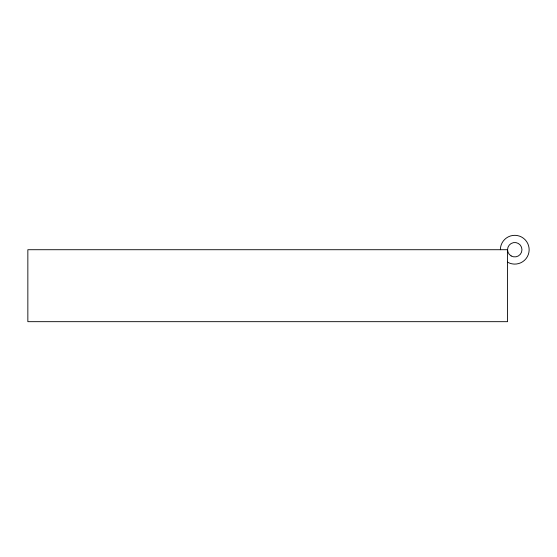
<?xml version="1.0" encoding="UTF-8"?>
<svg xmlns="http://www.w3.org/2000/svg" width="557" height="557" viewBox="0 0 557 557"><rect width="100%" height="100%" fill="white"/><g stroke="black" fill="none" stroke-linecap="round" stroke-linejoin="round"><path stroke-width="0.84" d="M500.367 249.717A14.391 14.391 0 0 1 517.258 235.541A14.391 14.391 0 0 1 528.28 254.64A14.391 14.391 0 0 1 507.566 262.18M507.566 249.717L27.85 249.717L27.85 321.674L507.566 321.674L507.566 249.717M511.159 255.948A7.192 7.192 0 0 0 521.958 249.717A7.192 7.192 0 0 0 511.159 243.486A7.192 7.192 0 0 0 511.159 255.948"/></g></svg>
